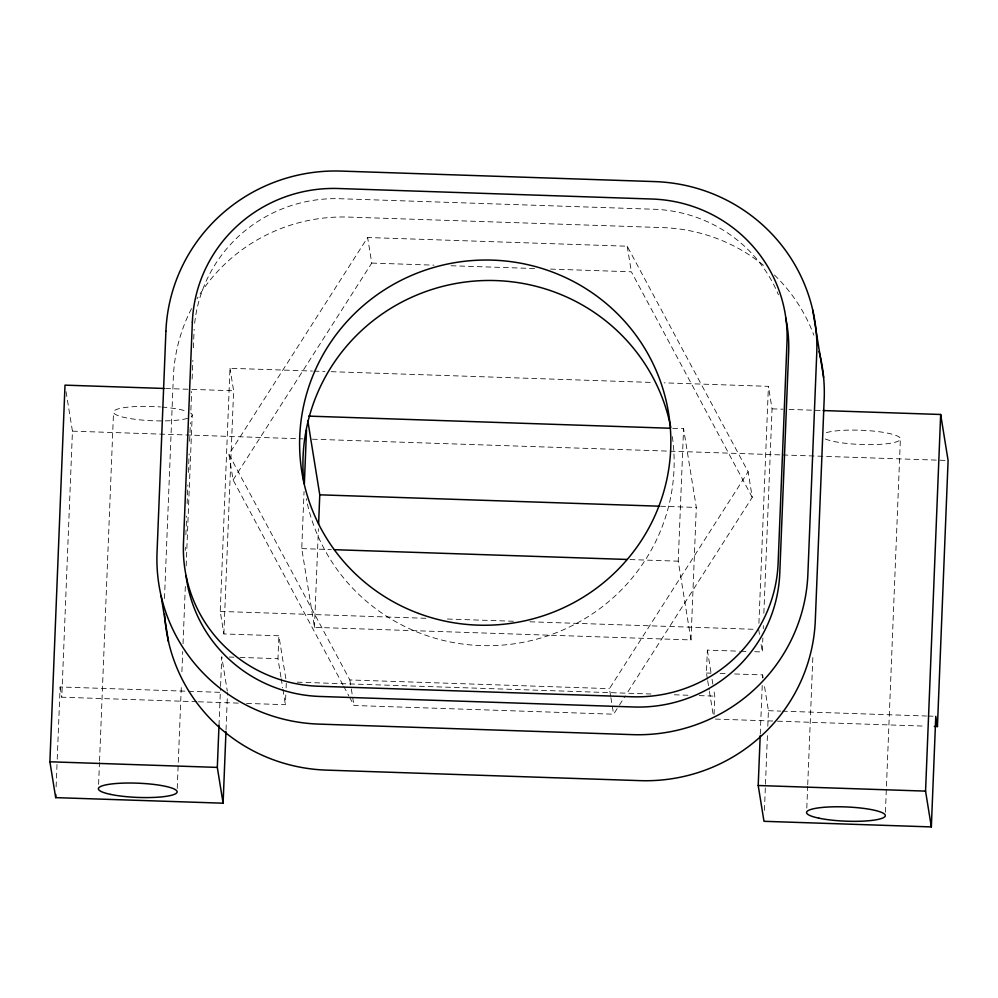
<?xml version="1.0" encoding="UTF-8"?>
<svg xmlns="http://www.w3.org/2000/svg" width="998" height="998" viewBox="0 0 998 998"><rect width="100%" height="100%" fill="white"/><g stroke="black" fill="none" stroke-linecap="round" stroke-linejoin="round"><path stroke-width="0.75" stroke-dasharray="4.99 3.74" d="M56.113 786.861L57.16 760.738M57.223 759.204L60.117 686.973L221.331 692.375M196.88 701.731L61.776 697.203L72.442 431.161L65.993 391.278M98.602 784.316L99.476 762.522M99.538 760.975L113.523 412.311M164.483 598.551L173.34 377.331A168.812 165.93 -9.2 0 1 191.953 307.758M185.254 550.372L185.379 547.253M185.877 534.791L186.626 516.103M187.125 503.641L187.874 484.941M188.373 472.478L189.133 453.791M189.632 441.328L190.381 422.628M190.88 410.166L191.628 391.478M192.127 379.015L192.876 360.315M193.375 347.853L193.999 332.284A140.681 138.273 -9.2 0 1 194.161 329.278M177.232 788.507L181.411 684.216M181.91 671.766L182.721 651.532M183.033 643.747L185.403 584.603M186.152 565.928L192.215 414.943M285.84 678.727L278.879 635.776L223.864 633.942L220.234 611.425L229.989 368.287L312.461 371.056M218.999 725.334L220.508 687.946M220.57 686.387L221.756 656.796L227.294 691.09M223.864 633.942L233.619 390.779L229.989 368.287M226.035 729.975L227.532 692.587M280.937 677.081L277.955 658.68L278.879 635.776M246.568 703.403L285.391 704.7L285.84 694.009M286.089 687.909L286.276 683.331M672.677 428.317L683.568 428.678L696.317 507.446L690.99 639.93L314.47 627.355L301.758 548.601L304.041 491.577M314.47 627.355L318.412 528.728M690.99 639.93L678.241 561.175L683.568 428.678M707.432 679.151L706.434 673.014L707.357 650.122L739.406 651.195M714.057 714.468L714.793 696.142L713.545 688.47M758.917 623.263L768.41 386.338L664.157 382.845M754.675 651.706L762.297 651.956L762.859 638.021M763.233 628.728L763.358 625.634M763.857 613.246L772.053 408.843L768.41 386.338M760.264 734.104L762.272 684.254M762.522 678.016L762.647 674.898L732.258 673.887M764.431 810.401L767.487 734.066M767.799 726.282L768.423 710.701L764.094 683.855M806.796 808.068L807.669 786.274M807.731 784.715L812.971 653.964M885.413 812.26L900.396 438.683M343 684.99L233.095 479.926L228.941 454.377L367.626 237.512L627.218 246.219L748.126 471.78L752.243 497.341L626.108 694.608M233.095 479.926L371.755 263.073L367.626 237.512M610.664 696.167L609.454 688.645L748.126 471.78M349.587 697.29L353.991 705.499L613.583 714.206L618.598 706.359M619.434 705.062L625.272 695.918M371.755 263.073L433.943 265.156M451.034 265.742L536.537 268.612M550.522 269.086L631.36 271.805L752.243 497.341M314.021 371.106L324.911 371.468M331.136 371.68L651.706 382.434M165.556 388.509L190.306 389.332M191.853 389.382L233.619 390.779M772.053 408.843L782.881 409.205M789.069 409.405L821.554 410.502M72.442 431.161L303.043 438.883M312.386 439.195L781.384 454.913M782.943 454.963L944.981 460.402M660.539 506.236L696.317 507.446M301.758 548.601L331.324 549.586M630.012 559.566L678.241 561.175M220.234 611.425L427.206 618.348M447.428 619.034L514.344 621.28M529.913 621.791L754.001 629.301M740.94 651.245L748.562 651.494M229.353 657.046L233.906 657.195M239.982 657.408L277.955 658.68M706.434 673.014L711 673.176M720.107 673.475L726.182 673.675M228.941 454.377L349.849 679.95L609.454 688.645M297.242 682.17L650.908 694.009M674.286 694.783L689.855 695.307M699.211 695.618L714.793 696.142M768.423 710.701L780.823 711.112M782.37 711.162L926.481 716.003M928.028 716.053L934.228 716.265M198.427 701.781L238.809 703.141M715.429 719.096L775.97 721.13M777.529 721.18L925.009 726.132M343.724 686.362L348.863 695.93M758.667 629.464L759.64 635.464M761.087 644.459L762.297 651.956M762.647 674.898L763.121 677.879M707.682 680.686L709.166 689.892M709.416 691.427L713.133 714.443M627.218 246.219L631.36 271.805M610.913 697.664L613.583 714.206M349.849 679.95L351.071 687.46M351.308 688.957L353.991 705.499M281.174 678.615L282.671 687.822M282.921 689.356L285.391 704.7M60.117 686.973L61.776 697.203M707.357 650.122L711.075 673.139M712.061 679.276L713.308 686.936M187.524 418.349A39.396 7.111 2.3 0 1 137.736 419.622A39.396 7.111 2.3 0 1 115.207 410.091A39.396 7.111 2.3 0 1 160.503 406.935M161.938 407.047A39.396 7.111 2.3 0 1 186.364 411.188M190.568 413.047A39.396 7.111 2.3 0 1 191.167 416.752M826.406 432.645A39.396 7.111 2.3 0 1 887.222 433.057A39.396 7.111 2.3 0 1 883.642 444.073A39.396 7.111 2.3 0 1 824.485 438.584M763.507 265.306A168.812 165.93 -9.2 0 0 662.235 227.581L348.601 217.077A168.812 165.93 -9.2 0 0 196.955 298.851M774.411 274.986A168.812 165.93 -9.2 0 1 813.906 335.228M672.34 436.65A185.703 182.522 -9.2 0 1 519.085 643.036A185.703 182.522 -9.2 0 1 306.286 498.701M194.672 323.265A140.681 138.273 -9.2 0 1 340.056 198.727L653.69 209.243A140.681 138.285 -9.2 0 1 778.415 294.759"/><path stroke-width="1.5" d="M225.972 731.534L223.103 803.19L55.688 797.627L49.9 761.786L65.007 385.141L164.009 388.459M55.688 797.627L55.813 794.545M223.103 803.19L217.314 767.4L218.999 725.334M304.353 483.88L306.511 429.938M318.599 524.1L319.772 494.821L307.796 420.607M934.328 726.444L937.434 726.544L935.775 716.315L931.346 826.918L763.994 821.304L758.206 785.513L760.202 735.651M931.346 826.918L925.558 791.115L940.665 414.482L823.101 410.552M937.434 726.544L948.1 460.502L940.665 414.482M308.619 416.116L669.571 428.217M319.772 494.821L658.979 506.186M334.43 549.686L626.906 559.454M49.9 761.786L217.314 767.4M758.206 785.513L925.558 791.115M812.734 310.029L823.612 377.444M161.052 595.681L168.5 641.689M164.595 614.082A168.812 165.93 -9.2 0 0 326.433 770.119L640.017 780.636A168.812 165.93 -9.2 0 0 815.304 620.369L824.186 399.15A168.812 165.93 -9.2 0 0 819.059 351.496M303.953 483.344A185.703 182.522 -9.2 0 1 461.113 282.621A185.703 182.522 -9.2 0 1 670.781 427.468M186.102 576.083A140.693 138.285 -9.2 0 0 320.109 696.467L633.705 706.983A140.681 138.273 -9.2 0 0 779.762 573.438L788.645 352.219A140.681 138.285 -9.2 0 0 785.626 317.763M165.905 331.336L157.035 552.555A168.812 165.93 -9.2 0 0 318.986 724.111L632.582 734.64A168.824 165.93 -9.2 0 0 807.869 574.374L816.751 353.167A168.812 165.93 -9.2 0 0 654.8 181.599L341.166 171.082A168.812 165.93 -9.2 0 0 165.905 331.336M192.352 322.055L183.47 543.261A140.693 138.285 -9.2 0 0 318.449 686.237L632.046 696.766A140.681 138.273 -9.2 0 0 778.116 563.209L786.998 342.002A140.681 138.285 -9.2 0 0 652.031 199.026L338.409 188.51A140.681 138.273 -9.2 0 0 192.352 322.055M818.946 818.185A39.396 7.111 2.3 0 0 884.253 817.175A39.396 7.111 2.3 0 0 834.652 806.796A39.396 7.111 2.3 0 0 818.946 818.185M110.766 794.433A39.396 7.111 2.3 0 0 176.06 793.435A39.396 7.111 2.3 0 0 126.459 783.043A39.396 7.111 2.3 0 0 110.766 794.433M418.673 613.458A185.703 182.522 -9.2 0 0 668.573 413.135A185.703 182.522 -9.2 0 0 368.449 301.321A185.703 182.522 -9.2 0 0 418.673 613.458"/></g></svg>
